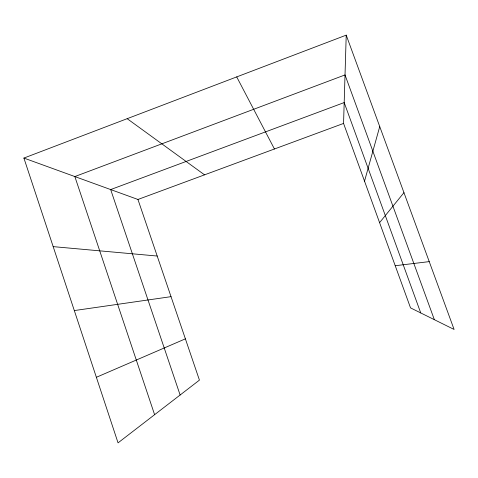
<?xml version="1.0" encoding="UTF-8"?>
<svg xmlns="http://www.w3.org/2000/svg" width="478" height="478" viewBox="0 0 478 478"><rect width="100%" height="100%" fill="white"/><g stroke="black" fill="none" stroke-linecap="round" stroke-linejoin="round"><path stroke-width="0.72" d="M346.221 35.139L454.1 329.462L410.53 307.88L343.562 123.432L346.221 35.139L23.9 158.069L118.048 442.861L199.434 380.124L137.945 199.469L23.9 158.069M364.523 181.168L379.735 126.58M379.58 222.64L403.952 192.652M96.371 377.285L185.386 338.848M137.945 199.469L343.562 123.432M74.317 310.569L171.022 296.659M395.222 265.72L429.232 261.621M53.178 246.63L157.196 256.035M127.172 118.681L204.542 174.84M236.712 76.904L274.444 148.993M434.353 319.68L345.02 74.927L74.843 176.561L154.603 414.683M420.742 312.935L344.19 102.573L110.669 189.569L180.122 395.013"/></g></svg>
